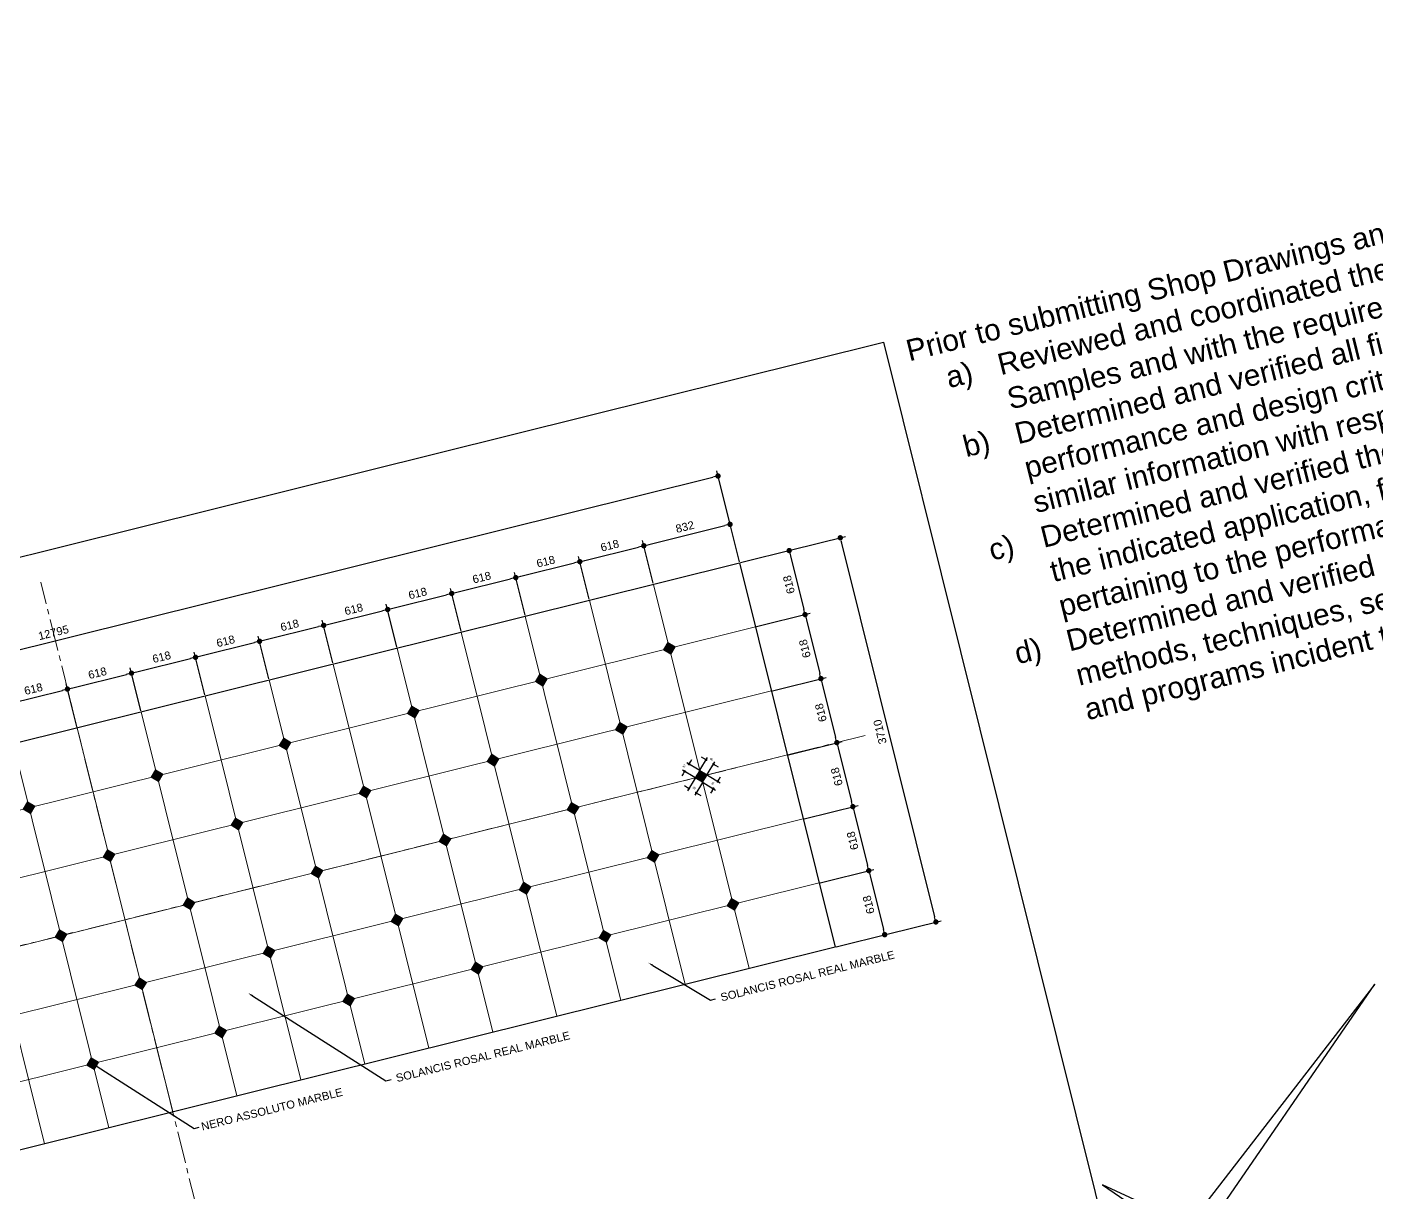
# Model space of a CAD drawing. Header units: inches. Extents: x -207898 to 3408902, y 497526 to 4632928.
# Drawn here: x 262083 to 274724, y 532182 to 543101 of the extents above; entities that cross this region are included whole.
import ezdxf
from ezdxf import colors
from ezdxf.entities.mleader import LeaderData, LeaderLine
from ezdxf.math import Vec2, Vec3

# ---------------------------------------------------------------- set-up
doc = ezdxf.new("R2010")
doc.units = ezdxf.units.IN
doc.header["$MEASUREMENT"] = 0
doc.linetypes.add('MAK PR R15 KEY PLAN$0$XREF-AXIS$0$XREF-V-AXIS$0$CENTER2', pattern=[1.125, 0.75, -0.125, 0.125, -0.125])
for name, color, linetype in [('48-TITLE', 7, 'Continuous'), ('8', 8, 'Continuous'), ('A-Plaster', 1, 'Continuous'), ('A-TEXT', 7, 'Continuous')]:
    doc.layers.add(name, color=color, linetype=linetype)
doc.styles.add('romans', font='romans.shx')
doc.styles.get("Standard").update_dxf_attribs({"font": 'arial.ttf'})
doc.dimstyles.new('chester 25', dxfattribs={"dimscale": 0.25, "dimtxt": 150, "dimasz": 100, "dimexe": 100, "dimexo": 20, "dimgap": 80, "dimtad": 1, "dimdec": 0, "dimzin": 0, "dimdsep": 46, "dimtxsty": 'Standard', "dimblk": 'DOT', "dimcen": 100, "dimclrd": 1, "dimclre": 1, "dimclrt": 3, "dimadec": 0, "dimazin": 0, "dimtfac": 1, "dimtdec": 0, "dimtofl": 0, "dimtmove": 0, "dimatfit": 3, "dimfxl": 1, "dimtolj": 1, "dimtzin": 0, "dimlwd": -1, "dimarcsym": 0})
doc.dimstyles.new('chester 50', dxfattribs={"dimscale": 0.5, "dimtxt": 150, "dimasz": 100, "dimexe": 100, "dimexo": 20, "dimgap": 80, "dimtad": 1, "dimdec": 0, "dimzin": 0, "dimdsep": 46, "dimtxsty": 'Standard', "dimblk": 'DOT', "dimcen": 100, "dimclrd": 1, "dimclre": 1, "dimclrt": 3, "dimadec": 0, "dimazin": 0, "dimtfac": 1, "dimtdec": 0, "dimtofl": 0, "dimtmove": 0, "dimatfit": 3, "dimfxl": 1, "dimtolj": 1, "dimtzin": 0, "dimlwd": -1, "dimarcsym": 0})

# ---------------------------------------------------------------- blocks, each defined once
blk = doc.blocks.new('MAK-GF18 FD05')
at = {"layer": '8', "lineweight": 0}
h = blk.add_hatch(color=0, dxfattribs=at)
h.dxf.hatch_style = 1
h.paths.add_polyline_path([(43549, 52741), (43605, 52797), (43549, 52854), (43492, 52797)])
h = blk.add_hatch(color=0, dxfattribs=at)
h.dxf.hatch_style = 1
h.paths.add_polyline_path([(44785, 52741), (44842, 52797), (44785, 52854), (44729, 52797)])
h = blk.add_hatch(color=0, dxfattribs=at)
h.dxf.hatch_style = 1
h.paths.add_polyline_path([(46022, 52741), (46078, 52797), (46022, 52854), (45965, 52797)])
h = blk.add_hatch(color=0, dxfattribs=at)
h.dxf.hatch_style = 1
h.paths.add_polyline_path([(47259, 52741), (47315, 52797), (47259, 52854), (47202, 52797)])
h = blk.add_hatch(color=0, dxfattribs=at)
h.dxf.hatch_style = 1
h.paths.add_polyline_path([(48495, 52741), (48552, 52797), (48495, 52854), (48439, 52797)])
h = blk.add_hatch(color=0, dxfattribs=at)
h.dxf.hatch_style = 1
h.paths.add_polyline_path([(49732, 52741), (49788, 52797), (49732, 52854), (49675, 52797)])
h = blk.add_hatch(color=0, dxfattribs=at)
h.dxf.hatch_style = 1
h.paths.add_polyline_path([(44167, 52122), (44223, 52179), (44167, 52235), (44110, 52179)])
h = blk.add_hatch(color=0, dxfattribs=at)
h.dxf.hatch_style = 1
h.paths.add_polyline_path([(45404, 52122), (45460, 52179), (45404, 52235), (45347, 52179)])
h = blk.add_hatch(color=0, dxfattribs=at)
h.dxf.hatch_style = 1
h.paths.add_polyline_path([(46640, 52122), (46697, 52179), (46640, 52235), (46584, 52179)])
h = blk.add_hatch(color=0, dxfattribs=at)
h.dxf.hatch_style = 1
h.paths.add_polyline_path([(47877, 52122), (47933, 52179), (47877, 52235), (47820, 52179)])
h = blk.add_hatch(color=0, dxfattribs=at)
h.dxf.hatch_style = 1
h.paths.add_polyline_path([(49114, 52122), (49170, 52179), (49114, 52235), (49057, 52179)])
h = blk.add_hatch(color=0, dxfattribs=at)
h.dxf.hatch_style = 1
h.paths.add_polyline_path([(43549, 51504), (43605, 51560), (43549, 51617), (43492, 51560)])
h = blk.add_hatch(color=0, dxfattribs=at)
h.dxf.hatch_style = 1
h.paths.add_polyline_path([(44785, 51504), (44842, 51560), (44785, 51617), (44729, 51560)])
h = blk.add_hatch(color=0, dxfattribs=at)
h.dxf.hatch_style = 1
h.paths.add_polyline_path([(46022, 51504), (46078, 51560), (46022, 51617), (45965, 51560)])
h = blk.add_hatch(color=0, dxfattribs=at)
h.dxf.hatch_style = 1
h.paths.add_polyline_path([(47259, 51504), (47315, 51560), (47259, 51617), (47202, 51560)])
h = blk.add_hatch(color=0, dxfattribs=at)
h.dxf.hatch_style = 1
h.paths.add_polyline_path([(48495, 51504), (48552, 51560), (48495, 51617), (48439, 51560)])
h = blk.add_hatch(color=0, dxfattribs=at)
h.dxf.hatch_style = 1
h.paths.add_polyline_path([(49732, 51504), (49788, 51560), (49732, 51617), (49675, 51560)])
h = blk.add_hatch(color=0, dxfattribs=at)
h.dxf.hatch_style = 1
h.paths.add_polyline_path([(44167, 50886), (44223, 50942), (44167, 50999), (44110, 50942)])
h = blk.add_hatch(color=0, dxfattribs=at)
h.dxf.hatch_style = 1
h.paths.add_polyline_path([(45404, 50886), (45460, 50942), (45404, 50999), (45347, 50942)])
h = blk.add_hatch(color=0, dxfattribs=at)
h.dxf.hatch_style = 1
h.paths.add_polyline_path([(46640, 50886), (46697, 50942), (46640, 50999), (46584, 50942)])
h = blk.add_hatch(color=0, dxfattribs=at)
h.dxf.hatch_style = 1
h.paths.add_polyline_path([(47877, 50886), (47933, 50942), (47877, 50999), (47820, 50942)])
h = blk.add_hatch(color=0, dxfattribs=at)
h.dxf.hatch_style = 1
h.paths.add_polyline_path([(49114, 50886), (49170, 50942), (49114, 50999), (49057, 50942)])
h = blk.add_hatch(color=0, dxfattribs=at)
h.dxf.hatch_style = 1
h.paths.add_polyline_path([(43549, 50267), (43605, 50324), (43549, 50380), (43492, 50324)])
h = blk.add_hatch(color=0, dxfattribs=at)
h.dxf.hatch_style = 1
h.paths.add_polyline_path([(44785, 50267), (44842, 50324), (44785, 50380), (44729, 50324)])
h = blk.add_hatch(color=0, dxfattribs=at)
h.dxf.hatch_style = 1
h.paths.add_polyline_path([(46022, 50267), (46078, 50324), (46022, 50380), (45965, 50324)])
h = blk.add_hatch(color=0, dxfattribs=at)
h.dxf.hatch_style = 1
h.paths.add_polyline_path([(47259, 50267), (47315, 50324), (47259, 50380), (47202, 50324)])
h = blk.add_hatch(color=0, dxfattribs=at)
h.dxf.hatch_style = 1
h.paths.add_polyline_path([(48495, 50267), (48552, 50324), (48495, 50380), (48439, 50324)])
h = blk.add_hatch(color=0, dxfattribs=at)
h.dxf.hatch_style = 1
h.paths.add_polyline_path([(49732, 50267), (49788, 50324), (49732, 50380), (49675, 50324)])
at = {"layer": '48-TITLE', "color": 8, "lineweight": 0}
for p, q in [((42930, 49705, 0), (42930, 53415, 0)), ((43549, 49705, 0), (43549, 53415, 0)), ((44167, 49705, 0), (44167, 53415, 0)), ((44785, 49705, 0), (44785, 53415, 0)), ((45404, 49705, 0), (45404, 53415, 0)), ((46022, 49705, 0), (46022, 53415, 0)), ((46640, 49705, 0), (46640, 53415, 0)), ((47259, 49705, 0), (47259, 53415, 0)), ((47877, 49705, 0), (47877, 53415, 0)), ((48495, 49705, 0), (48495, 53415, 0)), ((49114, 49705, 0), (49114, 53415, 0)), ((49732, 49705, 0), (49732, 53415, 0)), ((50564, 52797, 0), (37769, 52797, 0)), ((37769, 52179, 0), (50564, 52179, 0)), ((37769, 51560, 0), (50564, 51560, 0)), ((37769, 50942, 0), (50564, 50942, 0)), ((50564, 50324, 0), (37769, 50324, 0))]:
    blk.add_line(p, q, dxfattribs=at)
at = {"layer": '48-TITLE', "color": 0, "lineweight": 0, "elevation": 0}
for points in [[(43549, 52741), (43605, 52797), (43549, 52854), (43492, 52797)], [(44785, 52741), (44842, 52797), (44785, 52854), (44729, 52797)], [(46022, 52741), (46078, 52797), (46022, 52854), (45965, 52797)], [(47259, 52741), (47315, 52797), (47259, 52854), (47202, 52797)], [(48495, 52741), (48552, 52797), (48495, 52854), (48439, 52797)], [(49732, 52741), (49788, 52797), (49732, 52854), (49675, 52797)], [(44167, 52122), (44223, 52179), (44167, 52235), (44110, 52179)], [(45404, 52122), (45460, 52179), (45404, 52235), (45347, 52179)], [(46640, 52122), (46697, 52179), (46640, 52235), (46584, 52179)], [(47877, 52122), (47933, 52179), (47877, 52235), (47820, 52179)], [(49114, 52122), (49170, 52179), (49114, 52235), (49057, 52179)], [(43549, 51504), (43605, 51560), (43549, 51617), (43492, 51560)], [(44785, 51504), (44842, 51560), (44785, 51617), (44729, 51560)], [(46022, 51504), (46078, 51560), (46022, 51617), (45965, 51560)], [(47259, 51504), (47315, 51560), (47259, 51617), (47202, 51560)], [(48495, 51504), (48552, 51560), (48495, 51617), (48439, 51560)], [(49732, 51504), (49788, 51560), (49732, 51617), (49675, 51560)], [(44167, 50886), (44223, 50942), (44167, 50999), (44110, 50942)], [(45404, 50886), (45460, 50942), (45404, 50999), (45347, 50942)], [(46640, 50886), (46697, 50942), (46640, 50999), (46584, 50942)], [(47877, 50886), (47933, 50942), (47877, 50999), (47820, 50942)], [(49114, 50886), (49170, 50942), (49114, 50999), (49057, 50942)], [(43549, 50267), (43605, 50324), (43549, 50380), (43492, 50324)], [(44785, 50267), (44842, 50324), (44785, 50380), (44729, 50324)], [(46022, 50267), (46078, 50324), (46022, 50380), (45965, 50324)], [(47259, 50267), (47315, 50324), (47259, 50380), (47202, 50324)], [(48495, 50267), (48552, 50324), (48495, 50380), (48439, 50324)], [(49732, 50267), (49788, 50324), (49732, 50380), (49675, 50324)]]:
    blk.add_lwpolyline(points, close=True, dxfattribs=at)
at = {"layer": 'A-Plaster', "elevation": 0}
blk.add_lwpolyline([(37769, 53415), (50564, 53415), (50564, 49705), (37769, 49705)], close=True, dxfattribs=at)
blk = doc.blocks.new('_Dot')
at = {"color": 0, "linetype": 'ByBlock', "lineweight": -2}
blk.add_line((-0.5, 0), (-1, 0), dxfattribs=at)
at = {"color": 0, "linetype": 'ByBlock', "const_width": 0.5}
blk.add_lwpolyline([(-0.25, 0, 1), (0.25, 0, 1)], format="xyb", close=True, dxfattribs=at)
blk = doc.blocks.new('*D78')
at = {"layer": 'A-Plaster', "color": 1, "lineweight": -2, "transparency": 16777216}
for p, q in [((262550, 536544), (262450, 536944)), ((261950, 536395), (261850, 536795))]:
    blk.add_line(p, q, dxfattribs=at)
at = {"layer": 'A-Plaster', "color": 1, "transparency": 16777216}
blk.add_line((261911, 536759), (262414, 536884), dxfattribs=at)
at = {"layer": 'Defpoints', "color": 0, "transparency": 16777216}
for p in [(262462, 536896), (262552, 536534, 0), (261952, 536385)]:
    blk.add_point(p, dxfattribs=at)
at = {"layer": 'A-Plaster', "color": 1, "transparency": 16777216, "xscale": 49.99999999999999, "yscale": 49.99999999999999, "zscale": 49.99999999999999}
for p, rotation in [((262462, 536896), 13.9714232829857), ((261862, 536746), 193.9714232829857)]:
    blk.add_blockref('_Dot', p, dxfattribs=dict(at, rotation=rotation))
at = {"layer": 'A-Plaster', "color": 3, "transparency": 16777216, "insert": (262143, 536897), "char_height": 75, "attachment_point": 5, "rotation": 13.9714}
blk.add_mtext('\\A1;618', dxfattribs=at)
blk = doc.blocks.new('*D79')
at = {"layer": 'A-Plaster', "color": 1, "transparency": 16777216}
blk.add_line((262511, 536908), (263014, 537033), dxfattribs=at)
at = {"layer": 'A-Plaster', "color": 1, "lineweight": -2, "transparency": 16777216}
for p, q in [((263150, 536693), (263050, 537094)), ((262550, 536544), (262450, 536944))]:
    blk.add_line(p, q, dxfattribs=at)
at = {"layer": 'Defpoints', "color": 0, "transparency": 16777216}
for p in [(263062, 537045), (263152, 536684), (262552, 536534, 0)]:
    blk.add_point(p, dxfattribs=at)
at = {"layer": 'A-Plaster', "color": 1, "transparency": 16777216, "xscale": 49.99999999999999, "yscale": 49.99999999999999, "zscale": 49.99999999999999}
for p, rotation in [((263062, 537045), 13.9714232829857), ((262462, 536896), 193.9714232829857)]:
    blk.add_blockref('_Dot', p, dxfattribs=dict(at, rotation=rotation))
at = {"layer": 'A-Plaster', "color": 3, "transparency": 16777216, "insert": (262743, 537046), "char_height": 75, "attachment_point": 5, "rotation": 13.9714}
blk.add_mtext('\\A1;618', dxfattribs=at)
blk = doc.blocks.new('*D80')
at = {"layer": 'A-Plaster', "color": 1, "transparency": 16777216}
blk.add_line((263111, 537057), (263614, 537182), dxfattribs=at)
at = {"layer": 'A-Plaster', "color": 1, "lineweight": -2, "transparency": 16777216}
for p, q in [((263750, 536843), (263650, 537243)), ((263150, 536693), (263050, 537094))]:
    blk.add_line(p, q, dxfattribs=at)
at = {"layer": 'Defpoints', "color": 0, "transparency": 16777216}
for p in [(263662, 537194), (263752, 536833), (263152, 536684)]:
    blk.add_point(p, dxfattribs=at)
at = {"layer": 'A-Plaster', "color": 1, "transparency": 16777216, "xscale": 49.99999999999999, "yscale": 49.99999999999999, "zscale": 49.99999999999999}
for p, rotation in [((263662, 537194), 13.9714232829857), ((263062, 537045), 193.9714232829857)]:
    blk.add_blockref('_Dot', p, dxfattribs=dict(at, rotation=rotation))
at = {"layer": 'A-Plaster', "color": 3, "transparency": 16777216, "insert": (263344, 537196), "char_height": 75, "attachment_point": 5, "rotation": 13.9714}
blk.add_mtext('\\A1;618', dxfattribs=at)
blk = doc.blocks.new('*D81')
at = {"layer": 'A-Plaster', "color": 1, "lineweight": -2, "transparency": 16777216}
for p, q in [((264350, 536992), (264250, 537392)), ((263750, 536843), (263650, 537243))]:
    blk.add_line(p, q, dxfattribs=at)
at = {"layer": 'A-Plaster', "color": 1, "transparency": 16777216}
blk.add_line((263711, 537206), (264214, 537332), dxfattribs=at)
at = {"layer": 'Defpoints', "color": 0, "transparency": 16777216}
for p in [(264262, 537344), (264352, 536982), (263752, 536833)]:
    blk.add_point(p, dxfattribs=at)
at = {"layer": 'A-Plaster', "color": 1, "transparency": 16777216, "xscale": 49.99999999999999, "yscale": 49.99999999999999, "zscale": 49.99999999999999}
for p, rotation in [((264262, 537344), 13.9714232829857), ((263662, 537194), 193.9714232829857)]:
    blk.add_blockref('_Dot', p, dxfattribs=dict(at, rotation=rotation))
at = {"layer": 'A-Plaster', "color": 3, "transparency": 16777216, "insert": (263944, 537345), "char_height": 75, "attachment_point": 5, "rotation": 13.9714}
blk.add_mtext('\\A1;618', dxfattribs=at)
blk = doc.blocks.new('*D82')
at = {"layer": 'A-Plaster', "color": 1, "lineweight": -2, "transparency": 16777216}
for p, q in [((264950, 537141), (264850, 537541)), ((264350, 536992), (264250, 537392))]:
    blk.add_line(p, q, dxfattribs=at)
at = {"layer": 'A-Plaster', "color": 1, "transparency": 16777216}
blk.add_line((264311, 537356), (264814, 537481), dxfattribs=at)
at = {"layer": 'Defpoints', "color": 0, "transparency": 16777216}
for p in [(264863, 537493), (264952, 537131), (264352, 536982)]:
    blk.add_point(p, dxfattribs=at)
at = {"layer": 'A-Plaster', "color": 1, "transparency": 16777216, "xscale": 49.99999999999999, "yscale": 49.99999999999999, "zscale": 49.99999999999999}
for p, rotation in [((264863, 537493), 13.9714232829857), ((264262, 537344), 193.9714232829857)]:
    blk.add_blockref('_Dot', p, dxfattribs=dict(at, rotation=rotation))
at = {"layer": 'A-Plaster', "color": 3, "transparency": 16777216, "insert": (264544, 537494), "char_height": 75, "attachment_point": 5, "rotation": 13.9714}
blk.add_mtext('\\A1;618', dxfattribs=at)
blk = doc.blocks.new('*D83')
at = {"layer": 'A-Plaster', "color": 1, "lineweight": -2, "transparency": 16777216}
for p, q in [((265550, 537290), (265450, 537691)), ((264950, 537141), (264850, 537541))]:
    blk.add_line(p, q, dxfattribs=at)
at = {"layer": 'A-Plaster', "color": 1, "transparency": 16777216}
blk.add_line((264911, 537505), (265414, 537630), dxfattribs=at)
at = {"layer": 'Defpoints', "color": 0, "transparency": 16777216}
for p in [(265463, 537642), (265553, 537281, 0), (264952, 537131)]:
    blk.add_point(p, dxfattribs=at)
at = {"layer": 'A-Plaster', "color": 1, "transparency": 16777216, "xscale": 49.99999999999999, "yscale": 49.99999999999999, "zscale": 49.99999999999999}
for p, rotation in [((265463, 537642), 13.9714232829857), ((264863, 537493), 193.9714232829857)]:
    blk.add_blockref('_Dot', p, dxfattribs=dict(at, rotation=rotation))
at = {"layer": 'A-Plaster', "color": 3, "transparency": 16777216, "insert": (265144, 537644), "char_height": 75, "attachment_point": 5, "rotation": 13.9714}
blk.add_mtext('\\A1;618', dxfattribs=at)
blk = doc.blocks.new('*D84')
at = {"layer": 'A-Plaster', "color": 1, "transparency": 16777216}
blk.add_line((265511, 537654), (266014, 537779), dxfattribs=at)
at = {"layer": 'A-Plaster', "color": 1, "lineweight": -2, "transparency": 16777216}
for p, q in [((266150, 537440), (266051, 537840)), ((265550, 537290), (265450, 537691))]:
    blk.add_line(p, q, dxfattribs=at)
at = {"layer": 'Defpoints', "color": 0, "transparency": 16777216}
for p in [(266063, 537792), (266153, 537430), (265553, 537281, 0)]:
    blk.add_point(p, dxfattribs=at)
at = {"layer": 'A-Plaster', "color": 1, "transparency": 16777216, "xscale": 49.99999999999999, "yscale": 49.99999999999999, "zscale": 49.99999999999999}
for p, rotation in [((266063, 537792), 13.9714232829857), ((265463, 537642), 193.9714232829857)]:
    blk.add_blockref('_Dot', p, dxfattribs=dict(at, rotation=rotation))
at = {"layer": 'A-Plaster', "color": 3, "transparency": 16777216, "insert": (265744, 537793), "char_height": 75, "attachment_point": 5, "rotation": 13.9714}
blk.add_mtext('\\A1;618', dxfattribs=at)
blk = doc.blocks.new('*D85')
at = {"layer": 'A-Plaster', "color": 1, "transparency": 16777216}
blk.add_line((266111, 537804), (266614, 537929), dxfattribs=at)
at = {"layer": 'A-Plaster', "color": 1, "lineweight": -2, "transparency": 16777216}
for p, q in [((266750, 537589), (266651, 537989)), ((266150, 537440), (266051, 537840))]:
    blk.add_line(p, q, dxfattribs=at)
at = {"layer": 'Defpoints', "color": 0, "transparency": 16777216}
for p in [(266663, 537941), (266753, 537579, 0), (266153, 537430)]:
    blk.add_point(p, dxfattribs=at)
at = {"layer": 'A-Plaster', "color": 1, "transparency": 16777216, "xscale": 49.99999999999999, "yscale": 49.99999999999999, "zscale": 49.99999999999999}
for p, rotation in [((266663, 537941), 13.9714232829857), ((266063, 537792), 193.9714232829857)]:
    blk.add_blockref('_Dot', p, dxfattribs=dict(at, rotation=rotation))
at = {"layer": 'A-Plaster', "color": 3, "transparency": 16777216, "insert": (266344, 537942), "char_height": 75, "attachment_point": 5, "rotation": 13.9714}
blk.add_mtext('\\A1;618', dxfattribs=at)
blk = doc.blocks.new('*D86')
at = {"layer": 'A-Plaster', "color": 1, "transparency": 16777216}
blk.add_line((266711, 537953), (267214, 538078), dxfattribs=at)
at = {"layer": 'A-Plaster', "color": 1, "lineweight": -2, "transparency": 16777216}
for p, q in [((267350, 537738), (267251, 538139)), ((266750, 537589), (266651, 537989))]:
    blk.add_line(p, q, dxfattribs=at)
at = {"layer": 'Defpoints', "color": 0, "transparency": 16777216}
for p in [(267263, 538090), (267353, 537729, 0), (266753, 537579, 0)]:
    blk.add_point(p, dxfattribs=at)
at = {"layer": 'A-Plaster', "color": 1, "transparency": 16777216, "xscale": 49.99999999999999, "yscale": 49.99999999999999, "zscale": 49.99999999999999}
for p, rotation in [((267263, 538090), 13.9714232829857), ((266663, 537941), 193.9714232829857)]:
    blk.add_blockref('_Dot', p, dxfattribs=dict(at, rotation=rotation))
at = {"layer": 'A-Plaster', "color": 3, "transparency": 16777216, "insert": (266944, 538091), "char_height": 75, "attachment_point": 5, "rotation": 13.9714}
blk.add_mtext('\\A1;618', dxfattribs=at)
blk = doc.blocks.new('*D87')
at = {"layer": 'A-Plaster', "color": 1, "lineweight": -2, "transparency": 16777216}
for p, q in [((267950, 537888), (267851, 538288)), ((267350, 537738), (267251, 538139))]:
    blk.add_line(p, q, dxfattribs=at)
at = {"layer": 'A-Plaster', "color": 1, "transparency": 16777216}
blk.add_line((267311, 538102), (267814, 538227), dxfattribs=at)
at = {"layer": 'Defpoints', "color": 0, "transparency": 16777216}
for p in [(267863, 538239), (267953, 537878), (267353, 537729, 0)]:
    blk.add_point(p, dxfattribs=at)
at = {"layer": 'A-Plaster', "color": 1, "transparency": 16777216, "xscale": 49.99999999999999, "yscale": 49.99999999999999, "zscale": 49.99999999999999}
for p, rotation in [((267863, 538239), 13.9714232829857), ((267263, 538090), 193.9714232829857)]:
    blk.add_blockref('_Dot', p, dxfattribs=dict(at, rotation=rotation))
at = {"layer": 'A-Plaster', "color": 3, "transparency": 16777216, "insert": (267544, 538241), "char_height": 75, "attachment_point": 5, "rotation": 13.9714}
blk.add_mtext('\\A1;618', dxfattribs=at)
blk = doc.blocks.new('*D88')
at = {"layer": 'A-Plaster', "color": 1, "transparency": 16777216}
blk.add_line((267911, 538251), (268622, 538428), dxfattribs=at)
at = {"layer": 'A-Plaster', "color": 1, "lineweight": -2, "transparency": 16777216}
for p, q in [((268758, 538089), (268659, 538489)), ((267950, 537888), (267851, 538288))]:
    blk.add_line(p, q, dxfattribs=at)
at = {"layer": 'Defpoints', "color": 0, "transparency": 16777216}
for p in [(268671, 538440), (268761, 538079, 0), (267953, 537878)]:
    blk.add_point(p, dxfattribs=at)
at = {"layer": 'A-Plaster', "color": 1, "transparency": 16777216, "xscale": 49.99999999999999, "yscale": 49.99999999999999, "zscale": 49.99999999999999}
for p, rotation in [((268671, 538440), 13.9714232829857), ((267863, 538239), 193.9714232829857)]:
    blk.add_blockref('_Dot', p, dxfattribs=dict(at, rotation=rotation))
at = {"layer": 'A-Plaster', "color": 3, "transparency": 16777216, "insert": (268248, 538416), "char_height": 75, "attachment_point": 5, "rotation": 13.9714}
blk.add_mtext('\\A1;832', dxfattribs=at)
blk = doc.blocks.new('*D89')
at = {"layer": 'A-Plaster', "color": 1, "lineweight": -2, "transparency": 16777216}
for p, q in [((268668, 538450), (268546, 538942)), ((256252, 535361), (256129, 535853))]:
    blk.add_line(p, q, dxfattribs=at)
at = {"layer": 'A-Plaster', "color": 1, "transparency": 16777216}
blk.add_line((256190, 535816), (268509, 538881), dxfattribs=at)
at = {"layer": 'Defpoints', "color": 0, "transparency": 16777216}
for p in [(268558, 538893), (268671, 538440), (256254, 535351)]:
    blk.add_point(p, dxfattribs=at)
at = {"layer": 'A-Plaster', "color": 1, "transparency": 16777216, "xscale": 49.99999999999999, "yscale": 49.99999999999999, "zscale": 49.99999999999999}
for p, rotation in [((268558, 538893), 13.9714232829857), ((256141, 535804), 193.9714232829857)]:
    blk.add_blockref('_Dot', p, dxfattribs=dict(at, rotation=rotation))
at = {"layer": 'A-Plaster', "color": 3, "transparency": 16777216, "insert": (262331, 537425), "char_height": 75, "attachment_point": 5, "rotation": 13.9714}
blk.add_mtext('\\A1;12795', dxfattribs=at)
blk = doc.blocks.new('*D90')
at = {"layer": 'A-Plaster', "color": 1, "lineweight": -2, "transparency": 16777216}
for p, q in [((268770, 538081), (269273, 538206)), ((268920, 537481), (269422, 537606))]:
    blk.add_line(p, q, dxfattribs=at)
at = {"layer": 'A-Plaster', "color": 1, "transparency": 16777216}
blk.add_line((269237, 538146), (269362, 537643), dxfattribs=at)
at = {"layer": 'Defpoints', "color": 0, "transparency": 16777216}
for p in [(268761, 538079, 0), (269374, 537594), (268910, 537479, 0)]:
    blk.add_point(p, dxfattribs=at)
at = {"layer": 'A-Plaster', "color": 1, "transparency": 16777216, "xscale": 49.99999999999999, "yscale": 49.99999999999999, "zscale": 49.99999999999999}
for p, rotation in [((269225, 538194), 103.9714232829857), ((269374, 537594), 283.9714232829857)]:
    blk.add_blockref('_Dot', p, dxfattribs=dict(at, rotation=rotation))
at = {"layer": 'A-Plaster', "color": 3, "transparency": 16777216, "insert": (269223, 537875), "char_height": 75, "attachment_point": 5, "rotation": 103.9714}
blk.add_mtext('\\A1;618', dxfattribs=at)
blk = doc.blocks.new('*D91')
at = {"layer": 'A-Plaster', "color": 1, "lineweight": -2, "transparency": 16777216}
for p, q in [((268920, 537481), (269422, 537606)), ((269069, 536881), (269572, 537006))]:
    blk.add_line(p, q, dxfattribs=at)
at = {"layer": 'A-Plaster', "color": 1, "transparency": 16777216}
blk.add_line((269386, 537546), (269511, 537043), dxfattribs=at)
at = {"layer": 'Defpoints', "color": 0, "transparency": 16777216}
for p in [(268910, 537479, 0), (269523, 536994), (269059, 536879)]:
    blk.add_point(p, dxfattribs=at)
at = {"layer": 'A-Plaster', "color": 1, "transparency": 16777216, "xscale": 49.99999999999999, "yscale": 49.99999999999999, "zscale": 49.99999999999999}
for p, rotation in [((269374, 537594), 103.9714232829857), ((269523, 536994), 283.9714232829857)]:
    blk.add_blockref('_Dot', p, dxfattribs=dict(at, rotation=rotation))
at = {"layer": 'A-Plaster', "color": 3, "transparency": 16777216, "insert": (269372, 537275), "char_height": 75, "attachment_point": 5, "rotation": 103.9714}
blk.add_mtext('\\A1;618', dxfattribs=at)
blk = doc.blocks.new('*D92')
at = {"layer": 'A-Plaster', "color": 1, "lineweight": -2, "transparency": 16777216}
for p, q in [((269069, 536881), (269572, 537006)), ((269218, 536281), (269721, 536406))]:
    blk.add_line(p, q, dxfattribs=at)
at = {"layer": 'A-Plaster', "color": 1, "transparency": 16777216}
blk.add_line((269535, 536946), (269660, 536443), dxfattribs=at)
at = {"layer": 'Defpoints', "color": 0, "transparency": 16777216}
for p in [(269059, 536879), (269672, 536394), (269208, 536279, 0)]:
    blk.add_point(p, dxfattribs=at)
at = {"layer": 'A-Plaster', "color": 1, "transparency": 16777216, "xscale": 49.99999999999999, "yscale": 49.99999999999999, "zscale": 49.99999999999999}
for p, rotation in [((269523, 536994), 103.9714232829857), ((269672, 536394), 283.9714232829857)]:
    blk.add_blockref('_Dot', p, dxfattribs=dict(at, rotation=rotation))
at = {"layer": 'A-Plaster', "color": 3, "transparency": 16777216, "insert": (269522, 536675), "char_height": 75, "attachment_point": 5, "rotation": 103.9714}
blk.add_mtext('\\A1;618', dxfattribs=at)
blk = doc.blocks.new('*D93')
at = {"layer": 'A-Plaster', "color": 1, "lineweight": -2, "transparency": 16777216}
for p, q in [((269218, 536281), (269721, 536406)), ((269367, 535681), (269870, 535806))]:
    blk.add_line(p, q, dxfattribs=at)
at = {"layer": 'A-Plaster', "color": 1, "transparency": 16777216}
blk.add_line((269684, 536346), (269810, 535843), dxfattribs=at)
at = {"layer": 'Defpoints', "color": 0, "transparency": 16777216}
for p in [(269208, 536279, 0), (269822, 535794), (269358, 535679, 0)]:
    blk.add_point(p, dxfattribs=at)
at = {"layer": 'A-Plaster', "color": 1, "transparency": 16777216, "xscale": 49.99999999999999, "yscale": 49.99999999999999, "zscale": 49.99999999999999}
for p, rotation in [((269672, 536394), 103.9714232829857), ((269822, 535794), 283.9714232829857)]:
    blk.add_blockref('_Dot', p, dxfattribs=dict(at, rotation=rotation))
at = {"layer": 'A-Plaster', "color": 3, "transparency": 16777216, "insert": (269671, 536075), "char_height": 75, "attachment_point": 5, "rotation": 103.9714}
blk.add_mtext('\\A1;618', dxfattribs=at)
blk = doc.blocks.new('*D94')
at = {"layer": 'A-Plaster', "color": 1, "lineweight": -2, "transparency": 16777216}
for p, q in [((269367, 535681), (269870, 535806)), ((269517, 535081), (270019, 535206))]:
    blk.add_line(p, q, dxfattribs=at)
at = {"layer": 'A-Plaster', "color": 1, "transparency": 16777216}
blk.add_line((269834, 535746), (269959, 535243), dxfattribs=at)
at = {"layer": 'Defpoints', "color": 0, "transparency": 16777216}
for p in [(269358, 535679, 0), (269971, 535194), (269507, 535079)]:
    blk.add_point(p, dxfattribs=at)
at = {"layer": 'A-Plaster', "color": 1, "transparency": 16777216, "xscale": 49.99999999999999, "yscale": 49.99999999999999, "zscale": 49.99999999999999}
for p, rotation in [((269822, 535794), 103.9714232829857), ((269971, 535194), 283.9714232829857)]:
    blk.add_blockref('_Dot', p, dxfattribs=dict(at, rotation=rotation))
at = {"layer": 'A-Plaster', "color": 3, "transparency": 16777216, "insert": (269820, 535475), "char_height": 75, "attachment_point": 5, "rotation": 103.9714}
blk.add_mtext('\\A1;618', dxfattribs=at)
blk = doc.blocks.new('*D95')
at = {"layer": 'A-Plaster', "color": 1, "lineweight": -2, "transparency": 16777216}
for p, q in [((269517, 535081), (270019, 535206)), ((269666, 534481), (270169, 534606))]:
    blk.add_line(p, q, dxfattribs=at)
at = {"layer": 'A-Plaster', "color": 1, "transparency": 16777216}
blk.add_line((269983, 535146), (270108, 534643), dxfattribs=at)
at = {"layer": 'Defpoints', "color": 0, "transparency": 16777216}
for p in [(269507, 535079), (270120, 534594), (269656, 534479)]:
    blk.add_point(p, dxfattribs=at)
at = {"layer": 'A-Plaster', "color": 1, "transparency": 16777216, "xscale": 49.99999999999999, "yscale": 49.99999999999999, "zscale": 49.99999999999999}
for p, rotation in [((269971, 535194), 103.9714232829857), ((270120, 534594), 283.9714232829857)]:
    blk.add_blockref('_Dot', p, dxfattribs=dict(at, rotation=rotation))
at = {"layer": 'A-Plaster', "color": 3, "transparency": 16777216, "insert": (269970, 534875), "char_height": 75, "attachment_point": 5, "rotation": 103.9714}
blk.add_mtext('\\A1;618', dxfattribs=at)
blk = doc.blocks.new('*D96')
at = {"layer": 'A-Plaster', "color": 1, "lineweight": -2, "transparency": 16777216}
for p, q in [((269234, 538197), (269752, 538326)), ((270130, 534596), (270648, 534725))]:
    blk.add_line(p, q, dxfattribs=at)
at = {"layer": 'A-Plaster', "color": 1, "transparency": 16777216}
blk.add_line((269716, 538265), (270588, 534762), dxfattribs=at)
at = {"layer": 'Defpoints', "color": 0, "transparency": 16777216}
for p in [(269225, 538194), (270600, 534713), (270120, 534594)]:
    blk.add_point(p, dxfattribs=at)
at = {"layer": 'A-Plaster', "color": 1, "transparency": 16777216, "xscale": 49.99999999999999, "yscale": 49.99999999999999, "zscale": 49.99999999999999}
for p, rotation in [((269704, 538314), 103.9714232829857), ((270600, 534713), 283.9714232829857)]:
    blk.add_blockref('_Dot', p, dxfattribs=dict(at, rotation=rotation))
at = {"layer": 'A-Plaster', "color": 3, "transparency": 16777216, "insert": (270076, 536495), "char_height": 75, "attachment_point": 5, "rotation": 103.9714}
blk.add_mtext('\\A1;3710', dxfattribs=at)
blk = doc.blocks.new('*D97')
at = {"layer": 'A-Plaster', "color": 1, "lineweight": -2, "transparency": 16777216}
for p, q in [((268418, 536020), (268536, 535950)), ((268460, 536089), (268577, 536018))]:
    blk.add_line(p, q, dxfattribs=at)
at = {"layer": 'A-Plaster', "color": 1, "transparency": 16777216}
for p, q in [((268569, 536052), (268581, 536074)), ((268502, 535941), (268489, 535920))]:
    blk.add_line(p, q, dxfattribs=at)
at = {"layer": 'Defpoints', "color": 0, "transparency": 16777216}
for p in [(268414, 536023, 0), (268455, 536091, 0), (268556, 536031)]:
    blk.add_point(p, dxfattribs=at)
at = {"layer": 'A-Plaster', "color": 1, "transparency": 16777216, "xscale": 25, "yscale": 25, "zscale": 25}
for p, rotation in [((268556, 536031), 238.9714232831036), ((268514, 535963), 58.97142328310362)]:
    blk.add_blockref('_Dot', p, dxfattribs=dict(at, rotation=rotation))
at = {"layer": 'A-Plaster', "color": 3, "transparency": 16777216, "insert": (268510, 536012), "char_height": 37.5, "attachment_point": 5, "rotation": 58.9714}
blk.add_mtext('\\A1;{\\H0.5x;80}', dxfattribs=at)
blk = doc.blocks.new('*D98')
at = {"layer": 'A-Plaster', "color": 1, "lineweight": -2, "transparency": 16777216}
for p, q in [((268343, 536060), (268272, 535942)), ((268412, 536019), (268341, 535901))]:
    blk.add_line(p, q, dxfattribs=at)
at = {"layer": 'A-Plaster', "color": 1, "transparency": 16777216}
for p, q in [((268264, 535977), (268243, 535990)), ((268375, 535910), (268397, 535897))]:
    blk.add_line(p, q, dxfattribs=at)
at = {"layer": 'Defpoints', "color": 0, "transparency": 16777216}
for p in [(268346, 536064, 0), (268414, 536023, 0), (268285, 535964)]:
    blk.add_point(p, dxfattribs=at)
at = {"layer": 'A-Plaster', "color": 1, "transparency": 16777216, "xscale": 25, "yscale": 25, "zscale": 25}
for p, rotation in [((268285, 535964), 328.9714232827204), ((268354, 535923), 148.9714232827205)]:
    blk.add_blockref('_Dot', p, dxfattribs=dict(at, rotation=rotation))
at = {"layer": 'A-Plaster', "color": 3, "transparency": 16777216, "insert": (268335, 535969), "char_height": 37.5, "attachment_point": 5, "rotation": 328.9714}
blk.add_mtext('\\A1;{\\H0.5x;80}', dxfattribs=at)
blk = doc.blocks.new('*D100')
at = {"layer": 'A-Plaster', "color": 1, "lineweight": -2, "transparency": 16777216}
for p, q in [((268389, 536137), (268460, 536254)), ((268458, 536096), (268529, 536213))]:
    blk.add_line(p, q, dxfattribs=at)
at = {"layer": 'A-Plaster', "color": 1, "transparency": 16777216}
for p, q in [((268426, 536246), (268404, 536259)), ((268537, 536179), (268559, 536166))]:
    blk.add_line(p, q, dxfattribs=at)
at = {"layer": 'Defpoints', "color": 0, "transparency": 16777216}
for p in [(268387, 536133, 0), (268516, 536192), (268455, 536091, 0)]:
    blk.add_point(p, dxfattribs=at)
at = {"layer": 'A-Plaster', "color": 1, "transparency": 16777216, "xscale": 25, "yscale": 25, "zscale": 25}
for p, rotation in [((268447, 536233), 328.9714232828973), ((268516, 536192), 148.9714232828973)]:
    blk.add_blockref('_Dot', p, dxfattribs=dict(at, rotation=rotation))
at = {"layer": 'A-Plaster', "color": 3, "transparency": 16777216, "insert": (268497, 536238), "char_height": 37.5, "attachment_point": 5, "rotation": 328.9714}
blk.add_mtext('\\A1;{\\H0.5x;80}', dxfattribs=at)
blk = doc.blocks.new('*D99')
at = {"layer": 'A-Plaster', "color": 1, "lineweight": -2, "transparency": 16777216}
for p, q in [((268341, 536067), (268224, 536137)), ((268383, 536135), (268265, 536206))]:
    blk.add_line(p, q, dxfattribs=at)
at = {"layer": 'A-Plaster', "color": 1, "transparency": 16777216}
for p, q in [((268300, 536214), (268312, 536236)), ((268233, 536103), (268220, 536082))]:
    blk.add_line(p, q, dxfattribs=at)
at = {"layer": 'Defpoints', "color": 0, "transparency": 16777216}
for p in [(268387, 536133, 0), (268245, 536124), (268346, 536064, 0)]:
    blk.add_point(p, dxfattribs=at)
at = {"layer": 'A-Plaster', "color": 1, "transparency": 16777216, "xscale": 25, "yscale": 25, "zscale": 25}
for p, rotation in [((268245, 536124), 58.97142328313308), ((268287, 536193), 238.9714232831331)]:
    blk.add_blockref('_Dot', p, dxfattribs=dict(at, rotation=rotation))
at = {"layer": 'A-Plaster', "color": 3, "transparency": 16777216, "insert": (268241, 536174), "char_height": 37.5, "attachment_point": 5, "rotation": 58.9714}
blk.add_mtext('\\A1;{\\H0.5x;80}', dxfattribs=at)

msp = doc.modelspace()

# ---------------------------------------------------------------- linework, layer by layer
at = {"layer": '8', "linetype": 'MAK PR R15 KEY PLAN$0$XREF-AXIS$0$XREF-V-AXIS$0$CENTER2', "lineweight": 0, "ltscale": 400}
for p, q in [((265523, 524594.2, 0), (262213.1, 537897.5, 0)), ((269937, 536460, 0), (256063.4, 533008.3, 0))]:
    msp.add_line(p, q, dxfattribs=at)
at = {"layer": 'A-Plaster', "color": 0, "elevation": 0}
msp.add_lwpolyline([(254091.9, 536162.2), (270109.8, 540147.4), (273535.6, 526378), (257517.7, 522392.8)], close=True, dxfattribs=at)
at = {"layer": 'A-Plaster', "elevation": 0}
msp.add_lwpolyline([(272160.8, 532249.1), (273015.9, 531661.5), (274712.7, 534131.2), (272968.9, 531874.9), (272160.8, 532249.1)], dxfattribs=at)

# ---------------------------------------------------------------- block references
at = {"layer": 'A-Plaster', "rotation": 13.97142328298565}
msp.add_blockref('MAK-GF18 FD05', (232588.6, 474035.4, 0), dxfattribs=at)

# ---------------------------------------------------------------- texts
at = {"layer": 'A-TEXT', "color": 0, "insert": (270302.3, 540160.8, 0), "char_height": 200, "attachment_point": 1, "rotation": 13.97142, "style": 'romans'}
msp.add_mtext_dynamic_manual_height_columns("\\pxb1,a1;{\\fArial|b0|i0|c0|p34;\\C256;Prior to submitting Shop Drawings and Samples to an Engineer for review, the contractor shall have:\\P\\pi-2.55,l4.05;a)^IReviewed and coordinated the Shop Drawing or Sample with other Shop Drawings and Samples and with the requirements of the Work and then Contract Documents;\\Pb)^IDetermined and verified all field measurements, quantities, dimensions, specified performance and design criteria, installation requirements, materials, catalog numbers, and similar information with respect thereto;\\Pc)^IDetermined and verified the suitability of all materials and equipment offered with respect to the indicated application, fabrication, shipping, handling, storage, assembly, and installation pertaining to the performance of the Work; and\\Pd)^IDetermined and verified all information relative to Contractor's responsibilities for means, methods, techniques, sequences, and procedures of construction, and safety precautions and programs incident thereto.}", width=12122.419, gutter_width=2497.9, heights=[6342.7], dxfattribs=at)

# ---------------------------------------------------------------- dimensions: what is measured, and where the dimension line sits
at = {"layer": 'A-Plaster'}
for base, p1, p2, angle, picture, middle in [((268557.9, 538893.4, 0), (256254.1, 535351.2, 0), (268670.6, 538440.4, 0), 13.97142, '*D89', (262330.8, 537424.7, 0)), ((268670.6, 538440.4, 0), (267952.7, 537877.8, 0), (268760.5, 538078.8, 0), 13.97142, '*D88', (268247.8, 538415.9, 0)), ((267862.7, 538239.4, 0), (267352.6, 537728.6, 0), (267952.7, 537877.8, 0), 13.97142, '*D87', (267543.8, 538240.7, 0)), ((270599.7, 534713.3, 0), (269224.5, 538194.3, 0), (270120.3, 534594, 0), 103.97142, '*D96', (270075.8, 536494.5, 0)), ((267262.7, 538090.1, 0), (266752.6, 537579.3, 0), (267352.6, 537728.6, 0), 13.97142, '*D86', (266943.8, 538091.4, 0)), ((269373.8, 537594.2, 0), (268760.5, 538078.8, 0), (268909.8, 537478.8, 0), 103.97142, '*D90', (269223.2, 537875.3, 0)), ((266662.6, 537940.8, 0), (266152.6, 537430, 0), (266752.6, 537579.3, 0), 13.97142, '*D85', (266343.7, 537942.1, 0)), ((266062.6, 537791.5, 0), (265552.5, 537280.7, 0), (266152.6, 537430, 0), 13.97142, '*D84', (265743.7, 537792.8, 0)), ((265462.6, 537642.2, 0), (264952.5, 537131.4, 0), (265552.5, 537280.7, 0), 13.97142, '*D83', (265143.6, 537643.5, 0)), ((264862.5, 537492.9, 0), (264352.4, 536982.1, 0), (264952.5, 537131.4, 0), 13.97142, '*D82', (264543.6, 537494.3, 0)), ((269523.1, 536994.2, 0), (268909.8, 537478.8, 0), (269059.1, 536878.8, 0), 103.97142, '*D91', (269372.5, 537275.3, 0)), ((264262.5, 537343.6, 0), (263752.4, 536832.8, 0), (264352.4, 536982.1, 0), 13.97142, '*D81', (263943.6, 537345, 0)), ((263662.4, 537194.3, 0), (263152.4, 536683.5, 0), (263752.4, 536832.8, 0), 13.97142, '*D80', (263343.5, 537195.7, 0)), ((263062.4, 537045.1, 0), (262552.3, 536534.2, 0), (263152.4, 536683.5, 0), 13.97142, '*D79', (262743.5, 537046.4, 0)), ((269672.4, 536394.1, 0), (269059.1, 536878.8, 0), (269208.4, 536278.7, 0), 103.97142, '*D92', (269521.8, 536675.3, 0)), ((262462.4, 536895.8, 0), (261952.3, 536384.9, 0), (262552.3, 536534.2, 0), 13.97142, '*D78', (262143.4, 536897.1, 0)), ((269821.7, 535794.1, 0), (269208.4, 536278.7, 0), (269357.7, 535678.7, 0), 103.97142, '*D93', (269671.1, 536075.2, 0)), ((269971, 535194.1, 0), (269357.7, 535678.7, 0), (269507, 535078.6, 0), 103.97142, '*D94', (269820.3, 535475.2, 0)), ((270120.3, 534594, 0), (269507, 535078.6, 0), (269656.3, 534478.6, 0), 103.97142, '*D95', (269969.6, 534875.1, 0))]:
    dim = msp.add_linear_dim(base=base, p1=p1, p2=p2, angle=angle, dimstyle='chester 50', dxfattribs=at)
    dim.commit()
    dim.dimension.update_dxf_attribs({"geometry": picture, "text_midpoint": middle})
for base, p1, p2, angle, picture, middle in [((268515.7, 536191.6, 0), (268386.9, 536132.6, 0), (268455.4, 536091.4, 0), 328.97142, '*D100', (268481.5, 536212.2, 0)), ((268245.4, 536124.4, 0), (268386.9, 536132.6, 0), (268345.7, 536064.1, 0), 238.97142, '*D99', (268266, 536158.6, 0)), ((268285.4, 535963.8, 0), (268414.2, 536022.8, 0), (268345.7, 536064.1, 0), 148.97142, '*D98', (268319.6, 535943.2, 0)), ((268555.7, 536031.1, 0), (268414.2, 536022.8, 0), (268455.4, 536091.4, 0), 58.97142, '*D97', (268535.1, 535996.8, 0))]:
    dim = msp.add_linear_dim(base=base, p1=p1, p2=p2, angle=angle, text='{\\H0.5x;<>}', dimstyle='chester 25', dxfattribs=at)
    dim.commit()
    dim.dimension.update_dxf_attribs({"geometry": picture, "text_midpoint": middle, "dimtype": 161})

# ---------------------------------------------------------------- leaders
ml = msp.add_multileader_mtext('Standard', dxfattribs=at)
ml.set_content(' SOLANCIS ROSAL REAL MARBLE', color=3)
ml.set_leader_properties()
ml.build(insert=Vec2(0, 0))
ml.multileader.update_dxf_attribs({"dogleg_length": 50, "arrow_head_size": 50})
ctx = ml.context
ctx.base_point, ctx.char_height, ctx.arrow_head_size, ctx.landing_gap_size, ctx.plane_origin, ctx.plane_x_axis, ctx.plane_y_axis = Vec3(268535.6, 533992.2, 0), 75, 50, 20, Vec3(267903.6, 534332.1, 0), Vec3(0.9704163, 0.2414379), Vec3(-0.2414379, 0.9704163)
notes = []
notes.append((ctx, [(0, (1, 1, 0), (268487.1, 533980.1, 0), (0.9704163, 0.2414379), 50, [(0, [(267903.6, 534332.1, 0)], 0, [])])]))
ctx.mtext.insert, ctx.mtext.text_direction, ctx.mtext.rotation, ctx.mtext.flow_direction = Vec3(268545.8, 534034, 0), Vec3(0.9704163, 0.2414379), 0.2438473, 5
ml = msp.add_multileader_mtext('Standard', dxfattribs=at)
ml.set_content(' SOLANCIS ROSAL REAL MARBLE', color=3)
ml.set_leader_properties()
ml.build(insert=Vec2(0, 0))
ml.multileader.update_dxf_attribs({"dogleg_length": 50, "arrow_head_size": 50})
ctx = ml.context
ctx.base_point, ctx.char_height, ctx.arrow_head_size, ctx.landing_gap_size, ctx.plane_origin, ctx.plane_x_axis, ctx.plane_y_axis = Vec3(265494.4, 533235.5, 0), 75, 50, 20, Vec3(264862.4, 533575.5, 0), Vec3(0.9704163, 0.2414379), Vec3(-0.2414379, 0.9704163)
notes.append((ctx, [(0, (1, 1, 0), (265445.8, 533223.5, 0), (0.9704163, 0.2414379), 50, [(0, [(264153.7, 534047.9, 0)], 0, [])])]))
ctx.mtext.insert, ctx.mtext.text_direction, ctx.mtext.rotation, ctx.mtext.flow_direction = Vec3(265504.6, 533277.4, 0), Vec3(0.9704163, 0.2414379), 0.2438473, 5
ml = msp.add_multileader_mtext('Standard', dxfattribs=at)
ml.set_content('NERO ASSOLUTO MARBLE', color=3)
ml.set_leader_properties()
ml.build(insert=Vec2(0, 0))
ml.multileader.update_dxf_attribs({"dogleg_length": 50, "arrow_head_size": 50})
ctx = ml.context
ctx.base_point, ctx.char_height, ctx.arrow_head_size, ctx.landing_gap_size, ctx.plane_origin, ctx.plane_x_axis, ctx.plane_y_axis = Vec3(263697.7, 532788.5, 0), 75, 50, 20, Vec3(263065.8, 533128.5, 0), Vec3(0.9704163, 0.2414379), Vec3(-0.2414379, 0.9704163)
notes.append((ctx, [(0, (1, 1, 0), (263649.2, 532776.5, 0), (0.9704163, 0.2414379), 50, [(0, [(262698.7, 533384.7, 0)], 0, [])])]))
ctx.mtext.insert, ctx.mtext.text_direction, ctx.mtext.rotation, ctx.mtext.flow_direction = Vec3(263707.9, 532830.4, 0), Vec3(0.9704163, 0.2414379), 0.2438473, 5
for ctx, leaders in notes:
    for number, flags, end, landing, length, lines in leaders:
        leader = LeaderData()
        leader.index, (leader.has_last_leader_line, leader.has_dogleg_vector, leader.attachment_direction) = number, flags
        leader.last_leader_point, leader.dogleg_vector, leader.dogleg_length = Vec3(end), Vec3(landing), length
        for number, points, colour, breaks in lines:
            line = LeaderLine()
            line.index, line.vertices, line.color, line.breaks = number, Vec3.list(points), colors.encode_raw_color(colour), breaks
            leader.lines.append(line)
        ctx.leaders.append(leader)

doc.saveas('drawing.dxf')
